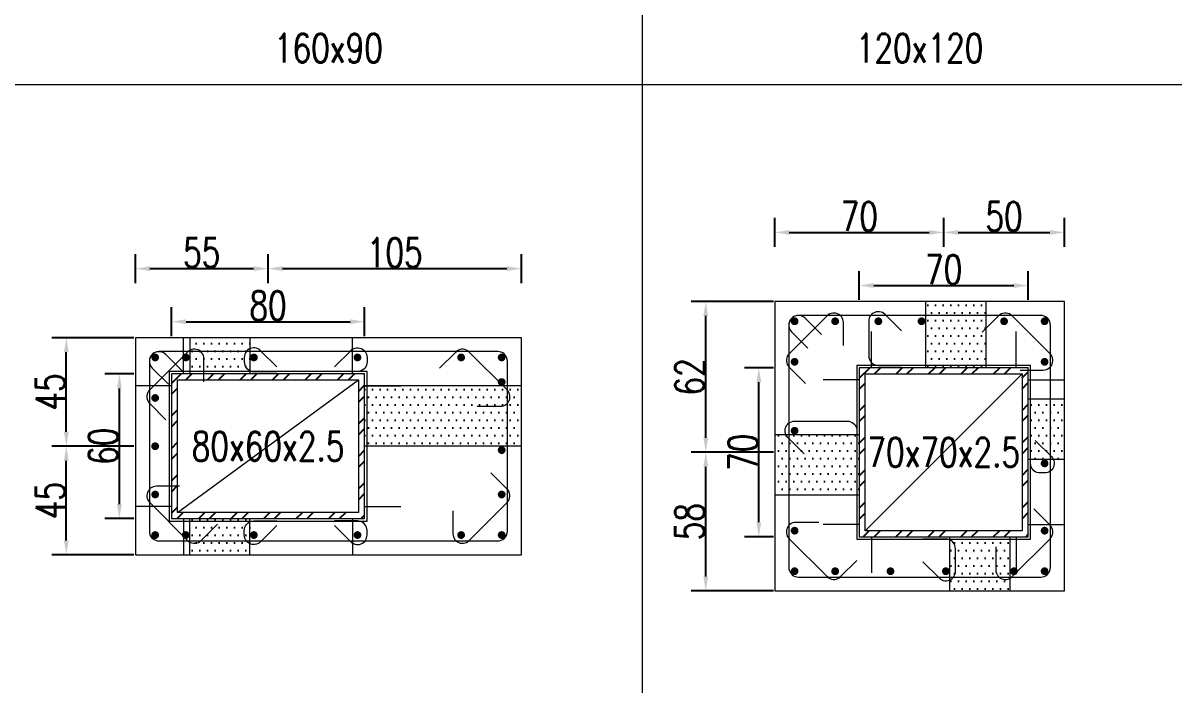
# Model space of a CAD drawing. Header units: millimetres. Extents: x 0 to 3905, y 0 to 8880.
# Drawn here: x 1963.4 to 2440.4, y 957 to 1231.4 of the extents above; entities that cross this region are included whole.
import ezdxf
from ezdxf.enums import TextEntityAlignment as Align

# ---------------------------------------------------------------- set-up
doc = ezdxf.new("R2010")
doc.units = ezdxf.units.MM
doc.layers.get('DEFPOINTS').update_dxf_attribs({"color": 3})
for name, color, linetype in [('Hatch線', 6, 'Continuous'), ('TC-鋼粱', 132, 'Continuous'), ('主筋斷面', 2, 'Continuous'), ('文字-斷面尺寸', 7, 'Continuous'), ('文字-輔助字', 7, 'Continuous'), ('柱斷面線', 4, 'Continuous'), ('標註字', 4, 'Continuous'), ('箍筋線', 1, 'Continuous'), ('網格線', 7, 'Continuous'), ('鋼柱', 11, 'Continuous')]:
    doc.layers.add(name, color=color, linetype=linetype)
doc.styles.add('note', font='txt.shx', dxfattribs={"width": 0.75, "height": 12})
doc.styles.add('txt', font='txt.shx', dxfattribs={"height": 0.2, "bigfont": 'chineset.shx'})
doc.dimstyles.new('RCAD_DIM', dxfattribs={"dimtxt": 12, "dimasz": 6, "dimexe": 6, "dimexo": 0.625, "dimtad": 1, "dimdec": 0, "dimdsep": 46, "dimtxsty": 'note', "dimcen": 2.5, "dimclrd": 256, "dimclre": 256, "dimclrt": 256, "dimadec": 0, "dimazin": 0, "dimtfac": 1, "dimtmove": 0, "dimatfit": 3, "dimfxl": 0, "dimtolj": 1, "dimarcsym": 0})

# ---------------------------------------------------------------- blocks, each defined once
blk = doc.blocks.new('*D1086')
at = {"layer": 'DEFPOINTS', "color": 0}
for p in [(2105, 1107.62), (2025, 1101), (2105, 1101)]:
    blk.add_point(p, dxfattribs=at)
at = {"layer": '標註字', "lineweight": -2}
for p, q in [((2025, 1101.62), (2025, 1113.62)), ((2105, 1101.62), (2105, 1113.62)), ((2031, 1107.62), (2099, 1107.62))]:
    blk.add_line(p, q, dxfattribs=at)
at = {"layer": '標註字'}
for points in [[(2031, 1108.62), (2031, 1106.62), (2025, 1107.62)], [(2099, 1106.62), (2099, 1108.62), (2105, 1107.62)]]:
    blk.add_solid(points, dxfattribs=at)
at = {"layer": '標註字', "insert": (2065, 1114.25), "char_height": 12, "attachment_point": 5, "style": 'note'}
blk.add_mtext('\\A1;80', dxfattribs=at)
blk = doc.blocks.new('*D1087')
at = {"layer": 'DEFPOINTS', "color": 0}
for p in [(2003.38, 1086), (2010, 1086), (2010, 1026)]:
    blk.add_point(p, dxfattribs=at)
at = {"layer": '標註字', "lineweight": -2}
for p, q in [((2009.38, 1086), (1997.38, 1086)), ((2003.38, 1032), (2003.38, 1080)), ((2009.38, 1026), (1997.38, 1026))]:
    blk.add_line(p, q, dxfattribs=at)
at = {"layer": '標註字'}
for points in [[(2004.38, 1080), (2002.38, 1080), (2003.38, 1086)], [(2002.38, 1032), (2004.38, 1032), (2003.38, 1026)]]:
    blk.add_solid(points, dxfattribs=at)
at = {"layer": '標註字', "insert": (1996.75, 1056), "char_height": 12, "attachment_point": 5, "rotation": 90, "style": 'note'}
blk.add_mtext('\\A1;60', dxfattribs=at)
blk = doc.blocks.new('*D1088')
at = {"layer": 'DEFPOINTS', "color": 0}
for p in [(2065, 1129.62), (2010, 1123), (2065, 1123)]:
    blk.add_point(p, dxfattribs=at)
at = {"layer": '標註字', "lineweight": -2}
for p, q in [((2010, 1123.62), (2010, 1135.62)), ((2065, 1123.62), (2065, 1135.62)), ((2016, 1129.62), (2059, 1129.62))]:
    blk.add_line(p, q, dxfattribs=at)
at = {"layer": '標註字'}
for points in [[(2016, 1130.62), (2016, 1128.62), (2010, 1129.62)], [(2059, 1128.62), (2059, 1130.62), (2065, 1129.62)]]:
    blk.add_solid(points, dxfattribs=at)
at = {"layer": '標註字', "insert": (2037.5, 1136.25), "char_height": 12, "attachment_point": 5, "style": 'note'}
blk.add_mtext('\\A1;55', dxfattribs=at)
blk = doc.blocks.new('*D1089')
at = {"layer": 'DEFPOINTS', "color": 0}
for p in [(2170, 1129.62), (2065, 1123), (2170, 1123)]:
    blk.add_point(p, dxfattribs=at)
at = {"layer": '標註字', "lineweight": -2}
for p, q in [((2065, 1123.62), (2065, 1135.62)), ((2170, 1123.62), (2170, 1135.62)), ((2071, 1129.62), (2164, 1129.62))]:
    blk.add_line(p, q, dxfattribs=at)
at = {"layer": '標註字'}
for points in [[(2071, 1130.62), (2071, 1128.62), (2065, 1129.62)], [(2164, 1128.62), (2164, 1130.62), (2170, 1129.62)]]:
    blk.add_solid(points, dxfattribs=at)
at = {"layer": '標註字', "insert": (2117.5, 1136.25), "char_height": 12, "attachment_point": 5, "style": 'note'}
blk.add_mtext('\\A1;105', dxfattribs=at)
blk = doc.blocks.new('*D1090')
at = {"layer": 'DEFPOINTS', "color": 0}
for p in [(1981.38, 1056), (2010, 1056), (2010, 1011)]:
    blk.add_point(p, dxfattribs=at)
at = {"layer": '標註字', "lineweight": -2}
for p, q in [((2009.38, 1056), (1975.38, 1056)), ((1981.38, 1017), (1981.38, 1050)), ((2009.38, 1011), (1975.38, 1011))]:
    blk.add_line(p, q, dxfattribs=at)
at = {"layer": '標註字'}
for points in [[(1982.38, 1050), (1980.38, 1050), (1981.38, 1056)], [(1980.38, 1017), (1982.38, 1017), (1981.38, 1011)]]:
    blk.add_solid(points, dxfattribs=at)
at = {"layer": '標註字', "insert": (1974.75, 1033.5), "char_height": 12, "attachment_point": 5, "rotation": 90, "style": 'note'}
blk.add_mtext('\\A1;45', dxfattribs=at)
blk = doc.blocks.new('*D1091')
at = {"layer": 'DEFPOINTS', "color": 0}
for p in [(1981.38, 1101), (2010, 1101), (2010, 1056)]:
    blk.add_point(p, dxfattribs=at)
at = {"layer": '標註字', "lineweight": -2}
for p, q in [((2009.38, 1101), (1975.38, 1101)), ((1981.38, 1062), (1981.38, 1095)), ((2009.38, 1056), (1975.38, 1056))]:
    blk.add_line(p, q, dxfattribs=at)
at = {"layer": '標註字'}
for points in [[(1982.38, 1095), (1980.38, 1095), (1981.38, 1101)], [(1980.38, 1062), (1982.38, 1062), (1981.38, 1056)]]:
    blk.add_solid(points, dxfattribs=at)
at = {"layer": '標註字', "insert": (1974.75, 1078.5), "char_height": 12, "attachment_point": 5, "rotation": 90, "style": 'note'}
blk.add_mtext('\\A1;45', dxfattribs=at)
blk = doc.blocks.new('Circle_Filled')
at = {"const_width": 0.5}
blk.add_lwpolyline([(-0.25, 0, 1), (0.25, 0, 1)], format="xyb", close=True, dxfattribs=at)
blk = doc.blocks.new('*D1218')
at = {"layer": 'DEFPOINTS', "color": 0}
for p in [(2380, 1122.62), (2310, 1116), (2380, 1116)]:
    blk.add_point(p, dxfattribs=at)
at = {"layer": '標註字', "lineweight": -2}
for p, q in [((2310, 1116.62), (2310, 1128.62)), ((2380, 1116.62), (2380, 1128.62)), ((2316, 1122.62), (2374, 1122.62))]:
    blk.add_line(p, q, dxfattribs=at)
at = {"layer": '標註字'}
for points in [[(2316, 1123.62), (2316, 1121.62), (2310, 1122.62)], [(2374, 1121.62), (2374, 1123.62), (2380, 1122.62)]]:
    blk.add_solid(points, dxfattribs=at)
at = {"layer": '標註字', "insert": (2345, 1129.25), "char_height": 12, "attachment_point": 5, "style": 'note'}
blk.add_mtext('\\A1;70', dxfattribs=at)
blk = doc.blocks.new('*D1219')
at = {"layer": 'DEFPOINTS', "color": 0}
for p in [(2268.38, 1088.5), (2275, 1088.5), (2275, 1018.5)]:
    blk.add_point(p, dxfattribs=at)
at = {"layer": '標註字', "lineweight": -2}
for p, q in [((2274.38, 1088.5), (2262.38, 1088.5)), ((2268.38, 1024.5), (2268.38, 1082.5)), ((2274.38, 1018.5), (2262.38, 1018.5))]:
    blk.add_line(p, q, dxfattribs=at)
at = {"layer": '標註字'}
for points in [[(2269.38, 1082.5), (2267.38, 1082.5), (2268.38, 1088.5)], [(2267.38, 1024.5), (2269.38, 1024.5), (2268.38, 1018.5)]]:
    blk.add_solid(points, dxfattribs=at)
at = {"layer": '標註字', "insert": (2261.75, 1053.5), "char_height": 12, "attachment_point": 5, "rotation": 90, "style": 'note'}
blk.add_mtext('\\A1;70', dxfattribs=at)
blk = doc.blocks.new('*D1220')
at = {"layer": 'DEFPOINTS', "color": 0}
for p in [(2345, 1144.62), (2275, 1138), (2345, 1138)]:
    blk.add_point(p, dxfattribs=at)
at = {"layer": '標註字', "lineweight": -2}
for p, q in [((2275, 1138.62), (2275, 1150.62)), ((2345, 1138.62), (2345, 1150.62)), ((2281, 1144.62), (2339, 1144.62))]:
    blk.add_line(p, q, dxfattribs=at)
at = {"layer": '標註字'}
for points in [[(2281, 1145.62), (2281, 1143.62), (2275, 1144.62)], [(2339, 1143.62), (2339, 1145.62), (2345, 1144.62)]]:
    blk.add_solid(points, dxfattribs=at)
at = {"layer": '標註字', "insert": (2310, 1151.25), "char_height": 12, "attachment_point": 5, "style": 'note'}
blk.add_mtext('\\A1;70', dxfattribs=at)
blk = doc.blocks.new('*D1221')
at = {"layer": 'DEFPOINTS', "color": 0}
for p in [(2395, 1144.62), (2345, 1138), (2395, 1138)]:
    blk.add_point(p, dxfattribs=at)
at = {"layer": '標註字', "lineweight": -2}
for p, q in [((2345, 1138.62), (2345, 1150.62)), ((2395, 1138.62), (2395, 1150.62)), ((2351, 1144.62), (2389, 1144.62))]:
    blk.add_line(p, q, dxfattribs=at)
at = {"layer": '標註字'}
for points in [[(2351, 1145.62), (2351, 1143.62), (2345, 1144.62)], [(2389, 1143.62), (2389, 1145.62), (2395, 1144.62)]]:
    blk.add_solid(points, dxfattribs=at)
at = {"layer": '標註字', "insert": (2370, 1151.25), "char_height": 12, "attachment_point": 5, "style": 'note'}
blk.add_mtext('\\A1;50', dxfattribs=at)
blk = doc.blocks.new('*D1222')
at = {"layer": 'DEFPOINTS', "color": 0}
for p in [(2246.38, 1053.5), (2275, 1053.5), (2275, 996)]:
    blk.add_point(p, dxfattribs=at)
at = {"layer": '標註字', "lineweight": -2}
for p, q in [((2274.38, 1053.5), (2240.38, 1053.5)), ((2246.38, 1002), (2246.38, 1047.5)), ((2274.38, 996), (2240.38, 996))]:
    blk.add_line(p, q, dxfattribs=at)
at = {"layer": '標註字'}
for points in [[(2247.38, 1047.5), (2245.38, 1047.5), (2246.38, 1053.5)], [(2245.38, 1002), (2247.38, 1002), (2246.38, 996)]]:
    blk.add_solid(points, dxfattribs=at)
at = {"layer": '標註字', "insert": (2239.75, 1024.75), "char_height": 12, "attachment_point": 5, "rotation": 90, "style": 'note'}
blk.add_mtext('\\A1;58', dxfattribs=at)
blk = doc.blocks.new('*D1223')
at = {"layer": 'DEFPOINTS', "color": 0}
for p in [(2246.38, 1116), (2275, 1116), (2275, 1053.5)]:
    blk.add_point(p, dxfattribs=at)
at = {"layer": '標註字', "lineweight": -2}
for p, q in [((2274.38, 1116), (2240.38, 1116)), ((2246.38, 1059.5), (2246.38, 1110)), ((2274.38, 1053.5), (2240.38, 1053.5))]:
    blk.add_line(p, q, dxfattribs=at)
at = {"layer": '標註字'}
for points in [[(2247.38, 1110), (2245.38, 1110), (2246.38, 1116)], [(2245.38, 1059.5), (2247.38, 1059.5), (2246.38, 1053.5)]]:
    blk.add_solid(points, dxfattribs=at)
at = {"layer": '標註字', "insert": (2239.75, 1084.75), "char_height": 12, "attachment_point": 5, "rotation": 90, "style": 'note'}
blk.add_mtext('\\A1;62', dxfattribs=at)

msp = doc.modelspace()

# ---------------------------------------------------------------- hatches: boundary and pattern name
at = {"layer": 'Hatch線'}
h = msp.add_hatch(dxfattribs=at)
h.set_pattern_fill('ANSI32', color=256, style=0)
h.paths.add_polyline_path([(2310, 1018.5), (2380, 1018.5), (2380, 1088.5), (2310, 1088.5)], flags=17)
h.paths.add_polyline_path([(2312.5, 1021), (2312.5, 1086), (2377.5, 1086), (2377.5, 1021)])
h = msp.add_hatch(dxfattribs=at)
h.set_pattern_fill('ANSI32', color=256, style=0)
h.paths.add_polyline_path([(2025, 1026), (2105, 1026), (2105, 1086), (2025, 1086)], flags=17)
h.paths.add_polyline_path([(2027.5, 1028.5), (2027.5, 1083.5), (2102.5, 1083.5), (2102.5, 1028.5)])
at = {"layer": 'TC-鋼粱'}
h = msp.add_hatch(dxfattribs=at)
h.set_pattern_fill('DOTS', color=256, scale=2, style=0)
h.paths.add_polyline_path([(2362.41, 1116), (2337.41, 1116), (2337.41, 1088.5), (2362.41, 1088.5)], flags=17)
h = msp.add_hatch(dxfattribs=at)
h.set_pattern_fill('DOTS', color=256, scale=2, style=0)
h.paths.add_polyline_path([(2057.5, 1101), (2032.5, 1101), (2032.5, 1086), (2057.5, 1086)], flags=17)
h = msp.add_hatch(dxfattribs=at)
h.set_pattern_fill('DOTS', color=256, scale=2, style=0)
h.paths.add_polyline_path([(2170, 1056), (2170, 1081), (2105, 1081), (2105, 1056)], flags=17)
h = msp.add_hatch(dxfattribs=at)
h.set_pattern_fill('DOTS', color=256, scale=2, style=0)
h.paths.add_polyline_path([(2395, 1050.5), (2395, 1075.5), (2380, 1075.5), (2380, 1050.5)], flags=17)
h = msp.add_hatch(dxfattribs=at)
h.set_pattern_fill('DOTS', color=256, scale=2, style=0)
h.paths.add_polyline_path([(2275, 1060.81), (2275, 1035.81), (2310, 1035.81), (2310, 1060.81)], flags=17)
h = msp.add_hatch(dxfattribs=at)
h.set_pattern_fill('DOTS', color=256, scale=2, style=0)
h.paths.add_polyline_path([(2032.5, 1011), (2057.5, 1011), (2057.5, 1026), (2032.5, 1026)], flags=17)
h = msp.add_hatch(dxfattribs=at)
h.set_pattern_fill('DOTS', color=256, scale=2, style=0)
h.paths.add_polyline_path([(2347.5, 996), (2372.5, 996), (2372.5, 1018.5), (2347.5, 1018.5)], flags=17)

# ---------------------------------------------------------------- linework, layer by layer
at = {"layer": 'DEFPOINTS', "lineweight": 5}
for points in [[(2315, 1088.5), (2315, 1103.5)], [(2375, 1088.5), (2375, 1103.5)], [(2030, 1086), (2030, 1101)], [(2100, 1086), (2100, 1101)], [(2310, 1017.5), (2381, 1017.5), (2381, 1089.5), (2309, 1089.5), (2309, 1017.5), (2310, 1017.5)], [(2025, 1025), (2106, 1025), (2106, 1087), (2024, 1087), (2024, 1025), (2025, 1025)], [(2027.5, 1028.5), (2102.5, 1083.5)], [(2310, 1083.5), (2295, 1083.5)], [(2312.5, 1021), (2377.5, 1086)], [(2380, 1083.5), (2395, 1083.5)], [(2025, 1081), (2010, 1081)], [(2105, 1081), (2120, 1081)], [(2025, 1031), (2010, 1031)], [(2105, 1031), (2120, 1031)], [(2030, 1026), (2030, 1011)], [(2100, 1026), (2100, 1011)], [(2310, 1023.5), (2295, 1023.5)], [(2380, 1023.5), (2395, 1023.5)], [(2315, 1018.5), (2315, 1003.5)], [(2375, 1018.5), (2375, 1003.5)]]:
    msp.add_lwpolyline(points, dxfattribs=at)
at = {"layer": 'TC-鋼粱', "lineweight": 5}
for points in [[(2337.41, 1116), (2337.41, 1088.5)], [(2362.41, 1116), (2362.41, 1088.5)], [(2032.5, 1101), (2032.5, 1086)], [(2057.5, 1101), (2057.5, 1086)], [(2170, 1081), (2105, 1081)], [(2395, 1075.5), (2380, 1075.5)], [(2275, 1060.81), (2310, 1060.81)], [(2170, 1056), (2105, 1056)], [(2395, 1050.5), (2380, 1050.5)], [(2275, 1035.81), (2310, 1035.81)], [(2032.5, 1011), (2032.5, 1026)], [(2057.5, 1011), (2057.5, 1026)], [(2347.5, 996), (2347.5, 1018.5)], [(2372.5, 996), (2372.5, 1018.5)]]:
    msp.add_lwpolyline(points, dxfattribs=at)
at = {"layer": '柱斷面線', "lineweight": 5}
for points in [[(2275, 996), (2395, 996), (2395, 1116), (2275, 1116), (2275, 996)], [(2010, 1011), (2170, 1011), (2170, 1101), (2010, 1101), (2010, 1011)]]:
    msp.add_lwpolyline(points, dxfattribs=at)
at = {"layer": '箍筋線', "lineweight": 5}
for points in [[(2327.46, 1103.86), (2320.71, 1110.61), (2320.2, 1111.04), (2319.63, 1111.38), (2319, 1111.62), (2318.35, 1111.75), (2317.68, 1111.77), (2317.02, 1111.68), (2316.38, 1111.47), (2315.79, 1111.17), (2315.25, 1110.76), (2314.79, 1110.28), (2314.42, 1109.72), (2314.15, 1109.11), (2313.98, 1108.47), (2313.93, 1107.8), (2313.93, 1093.46), (2313.99, 1092.76), (2314.17, 1092.1), (2314.46, 1091.47), (2314.86, 1090.9), (2315.35, 1090.41), (2315.91, 1090.01), (2316.54, 1089.72), (2317.21, 1089.54), (2317.9, 1089.48), (2327.44, 1089.48)], [(2303.43, 1097.71), (2303.43, 1107.25), (2303.37, 1107.92), (2303.2, 1108.56), (2302.93, 1109.17), (2302.56, 1109.73), (2302.1, 1110.22), (2301.57, 1110.62), (2300.97, 1110.92), (2300.34, 1111.13), (2299.67, 1111.22), (2299.01, 1111.2), (2298.35, 1111.07), (2297.73, 1110.83), (2297.15, 1110.49), (2296.64, 1110.06), (2280.94, 1094.36), (2280.49, 1093.83), (2280.15, 1093.23), (2279.91, 1092.58), (2279.79, 1091.89), (2279.79, 1091.2), (2279.91, 1090.52), (2280.15, 1089.87), (2280.49, 1089.27), (2280.94, 1088.74), (2287.68, 1081.99)], [(2294.33, 1102.29), (2287.58, 1109.04), (2287.07, 1109.47), (2286.49, 1109.81), (2285.87, 1110.05), (2285.22, 1110.18), (2284.55, 1110.2), (2283.89, 1110.11), (2283.25, 1109.9), (2282.66, 1109.6), (2282.12, 1109.19), (2281.66, 1108.71), (2281.29, 1108.15), (2281.02, 1107.54), (2280.85, 1106.9), (2280.79, 1106.23), (2280.79, 1005.77), (2280.86, 1005.08), (2281.03, 1004.41), (2281.33, 1003.78), (2281.72, 1003.21), (2282.21, 1002.72), (2282.78, 1002.33), (2283.41, 1002.03), (2284.08, 1001.86), (2284.77, 1001.79), (2385.23, 1001.79), (2385.92, 1001.86), (2386.59, 1002.03), (2387.22, 1002.33), (2387.79, 1002.72), (2388.28, 1003.21), (2388.67, 1003.78), (2388.97, 1004.41), (2389.14, 1005.08), (2389.21, 1005.77), (2389.21, 1106.23), (2389.14, 1106.92), (2388.97, 1107.59), (2388.67, 1108.22), (2388.28, 1108.79), (2387.79, 1109.28), (2387.22, 1109.67), (2386.59, 1109.97), (2385.92, 1110.14), (2385.23, 1110.21), (2284.77, 1110.21), (2284.1, 1110.15), (2283.46, 1109.98), (2282.85, 1109.71), (2282.29, 1109.34), (2281.81, 1108.88), (2281.4, 1108.34), (2281.1, 1107.75), (2280.89, 1107.11), (2280.8, 1106.45), (2280.82, 1105.78), (2280.95, 1105.13), (2281.19, 1104.51), (2281.53, 1103.93), (2281.96, 1103.42), (2288.71, 1096.67)], [(2376.71, 1087.57), (2386.25, 1087.57), (2386.92, 1087.63), (2387.56, 1087.8), (2388.17, 1088.07), (2388.73, 1088.44), (2389.22, 1088.9), (2389.62, 1089.43), (2389.92, 1090.03), (2390.13, 1090.66), (2390.22, 1091.33), (2390.2, 1091.99), (2390.07, 1092.65), (2389.83, 1093.27), (2389.49, 1093.85), (2389.06, 1094.36), (2373.36, 1110.06), (2372.83, 1110.51), (2372.23, 1110.85), (2371.58, 1111.09), (2370.89, 1111.21), (2370.2, 1111.21), (2369.52, 1111.09), (2368.87, 1110.85), (2368.27, 1110.51), (2367.74, 1110.06), (2360.99, 1103.32)], [(2038.43, 1082.71), (2038.43, 1092.25), (2038.37, 1092.92), (2038.2, 1093.56), (2037.93, 1094.17), (2037.56, 1094.73), (2037.1, 1095.22), (2036.57, 1095.62), (2035.97, 1095.92), (2035.34, 1096.13), (2034.67, 1096.22), (2034.01, 1096.2), (2033.35, 1096.07), (2032.73, 1095.83), (2032.15, 1095.49), (2031.64, 1095.06), (2015.94, 1079.36), (2015.49, 1078.83), (2015.15, 1078.23), (2014.91, 1077.58), (2014.79, 1076.89), (2014.79, 1076.2), (2014.91, 1075.52), (2015.15, 1074.87), (2015.49, 1074.27), (2015.94, 1073.74), (2022.68, 1066.99)], [(2029.33, 1087.29), (2022.58, 1094.04), (2022.07, 1094.47), (2021.49, 1094.81), (2020.87, 1095.05), (2020.22, 1095.18), (2019.55, 1095.2), (2018.89, 1095.11), (2018.25, 1094.9), (2017.66, 1094.6), (2017.12, 1094.19), (2016.66, 1093.71), (2016.29, 1093.15), (2016.02, 1092.54), (2015.85, 1091.9), (2015.79, 1091.23), (2015.79, 1020.77), (2015.86, 1020.08), (2016.03, 1019.41), (2016.33, 1018.78), (2016.72, 1018.21), (2017.21, 1017.72), (2017.78, 1017.33), (2018.41, 1017.03), (2019.08, 1016.86), (2019.77, 1016.79), (2160.23, 1016.79), (2160.92, 1016.86), (2161.59, 1017.03), (2162.22, 1017.33), (2162.79, 1017.72), (2163.28, 1018.21), (2163.67, 1018.78), (2163.97, 1019.41), (2164.14, 1020.08), (2164.21, 1020.77), (2164.21, 1091.23), (2164.14, 1091.92), (2163.97, 1092.59), (2163.67, 1093.22), (2163.28, 1093.79), (2162.79, 1094.28), (2162.22, 1094.67), (2161.59, 1094.97), (2160.92, 1095.14), (2160.23, 1095.21), (2019.77, 1095.21), (2019.1, 1095.15), (2018.46, 1094.98), (2017.85, 1094.71), (2017.29, 1094.34), (2016.81, 1093.88), (2016.4, 1093.34), (2016.1, 1092.75), (2015.89, 1092.11), (2015.8, 1091.45), (2015.82, 1090.78), (2015.95, 1090.13), (2016.19, 1089.51), (2016.53, 1088.93), (2016.96, 1088.42), (2023.71, 1081.67)], [(2068.67, 1088.86), (2061.92, 1095.61), (2061.41, 1096.04), (2060.84, 1096.38), (2060.21, 1096.62), (2059.56, 1096.75), (2058.89, 1096.77), (2058.23, 1096.68), (2057.59, 1096.47), (2057, 1096.17), (2056.46, 1095.77), (2056, 1095.28), (2055.63, 1094.72), (2055.36, 1094.11), (2055.19, 1093.47), (2055.14, 1092.8), (2055.14, 1090.96), (2055.2, 1090.27), (2055.37, 1089.6), (2055.67, 1088.97), (2056.06, 1088.4), (2056.55, 1087.91), (2057.12, 1087.51), (2057.75, 1087.22), (2058.42, 1087.04), (2059.11, 1086.98), (2068.65, 1086.98)], [(2092.5, 1088.86), (2099.24, 1095.61), (2099.75, 1096.04), (2100.33, 1096.38), (2100.95, 1096.62), (2101.61, 1096.75), (2102.28, 1096.77), (2102.94, 1096.68), (2103.58, 1096.47), (2104.17, 1096.17), (2104.7, 1095.77), (2105.16, 1095.28), (2105.53, 1094.72), (2105.81, 1094.11), (2105.97, 1093.47), (2106.03, 1092.8), (2106.03, 1090.96), (2105.97, 1090.27), (2105.79, 1089.6), (2105.5, 1088.97), (2105.1, 1088.4), (2104.61, 1087.91), (2104.04, 1087.51), (2103.41, 1087.22), (2102.75, 1087.04), (2102.06, 1086.98), (2092.52, 1086.98)], [(2151.71, 1072.57), (2161.25, 1072.57), (2161.92, 1072.63), (2162.56, 1072.8), (2163.17, 1073.07), (2163.73, 1073.44), (2164.22, 1073.9), (2164.62, 1074.43), (2164.92, 1075.03), (2165.13, 1075.66), (2165.22, 1076.33), (2165.2, 1076.99), (2165.07, 1077.65), (2164.83, 1078.27), (2164.49, 1078.85), (2164.06, 1079.36), (2148.36, 1095.06), (2147.83, 1095.51), (2147.23, 1095.85), (2146.58, 1096.09), (2145.89, 1096.21), (2145.2, 1096.21), (2144.52, 1096.09), (2143.87, 1095.85), (2143.27, 1095.51), (2142.74, 1095.06), (2135.99, 1088.32)], [(2287.14, 1052.87), (2280.39, 1059.61), (2279.96, 1060.12), (2279.62, 1060.7), (2279.38, 1061.32), (2279.25, 1061.98), (2279.23, 1062.65), (2279.32, 1063.31), (2279.53, 1063.94), (2279.83, 1064.54), (2280.24, 1065.07), (2280.72, 1065.53), (2281.28, 1065.9), (2281.89, 1066.18), (2282.53, 1066.34), (2283.2, 1066.4), (2305.04, 1066.4), (2305.74, 1066.34), (2306.4, 1066.16), (2307.03, 1065.87), (2307.6, 1065.47), (2308.09, 1064.98), (2308.49, 1064.41), (2308.78, 1063.78), (2308.96, 1063.11), (2309.02, 1062.42), (2309.02, 1052.88)], [(2382.86, 1058.45), (2389.61, 1051.7), (2390.04, 1051.19), (2390.38, 1050.62), (2390.62, 1049.99), (2390.75, 1049.34), (2390.77, 1048.67), (2390.68, 1048.01), (2390.47, 1047.37), (2390.17, 1046.78), (2389.77, 1046.24), (2389.28, 1045.78), (2388.72, 1045.41), (2388.11, 1045.14), (2387.47, 1044.97), (2386.8, 1044.92), (2384.96, 1044.92), (2384.27, 1044.98), (2383.6, 1045.16), (2382.97, 1045.45), (2382.4, 1045.85), (2381.91, 1046.34), (2381.51, 1046.9), (2381.22, 1047.53), (2381.04, 1048.2), (2380.98, 1048.89), (2380.98, 1058.43)], [(2141.57, 1029.29), (2141.57, 1019.75), (2141.63, 1019.08), (2141.8, 1018.44), (2142.07, 1017.83), (2142.44, 1017.27), (2142.9, 1016.78), (2143.43, 1016.38), (2144.03, 1016.08), (2144.66, 1015.87), (2145.33, 1015.78), (2145.99, 1015.8), (2146.65, 1015.93), (2147.27, 1016.17), (2147.85, 1016.51), (2148.36, 1016.94), (2164.06, 1032.64), (2164.51, 1033.17), (2164.85, 1033.77), (2165.09, 1034.42), (2165.21, 1035.11), (2165.21, 1035.8), (2165.09, 1036.48), (2164.85, 1037.13), (2164.51, 1037.73), (2164.06, 1038.26), (2157.32, 1045.01)], [(2028.29, 1039.43), (2018.75, 1039.43), (2018.08, 1039.37), (2017.44, 1039.2), (2016.83, 1038.93), (2016.27, 1038.56), (2015.78, 1038.1), (2015.38, 1037.57), (2015.08, 1036.97), (2014.87, 1036.34), (2014.78, 1035.67), (2014.8, 1035.01), (2014.93, 1034.35), (2015.17, 1033.73), (2015.51, 1033.15), (2015.94, 1032.64), (2031.64, 1016.94), (2032.17, 1016.49), (2032.77, 1016.15), (2033.42, 1015.91), (2034.11, 1015.79), (2034.8, 1015.79), (2035.48, 1015.91), (2036.13, 1016.15), (2036.73, 1016.49), (2037.26, 1016.94), (2044.01, 1023.68)], [(2366.57, 1014.29), (2366.57, 1004.75), (2366.63, 1004.08), (2366.8, 1003.44), (2367.07, 1002.83), (2367.44, 1002.27), (2367.9, 1001.78), (2368.43, 1001.38), (2369.03, 1001.08), (2369.66, 1000.87), (2370.33, 1000.78), (2370.99, 1000.8), (2371.65, 1000.93), (2372.27, 1001.17), (2372.85, 1001.51), (2373.36, 1001.94), (2389.06, 1017.64), (2389.51, 1018.17), (2389.85, 1018.77), (2390.09, 1019.42), (2390.21, 1020.11), (2390.21, 1020.8), (2390.09, 1021.48), (2389.85, 1022.13), (2389.51, 1022.73), (2389.06, 1023.26), (2382.32, 1030.01)], [(2068.67, 1023.14), (2061.92, 1016.39), (2061.41, 1015.96), (2060.84, 1015.62), (2060.21, 1015.38), (2059.56, 1015.25), (2058.89, 1015.23), (2058.23, 1015.32), (2057.59, 1015.53), (2057, 1015.83), (2056.46, 1016.23), (2056, 1016.72), (2055.63, 1017.28), (2055.36, 1017.89), (2055.19, 1018.53), (2055.14, 1019.2), (2055.14, 1021.04), (2055.2, 1021.73), (2055.37, 1022.4), (2055.67, 1023.03), (2056.06, 1023.6), (2056.55, 1024.09), (2057.12, 1024.49), (2057.75, 1024.78), (2058.42, 1024.96), (2059.11, 1025.02), (2068.65, 1025.02)], [(2092.5, 1023.14), (2099.24, 1016.39), (2099.75, 1015.96), (2100.33, 1015.62), (2100.95, 1015.38), (2101.61, 1015.25), (2102.28, 1015.23), (2102.94, 1015.32), (2103.58, 1015.53), (2104.17, 1015.83), (2104.7, 1016.23), (2105.16, 1016.72), (2105.53, 1017.28), (2105.81, 1017.89), (2105.97, 1018.53), (2106.03, 1019.2), (2106.03, 1021.04), (2105.97, 1021.73), (2105.79, 1022.4), (2105.5, 1023.03), (2105.1, 1023.6), (2104.61, 1024.09), (2104.04, 1024.49), (2103.41, 1024.78), (2102.75, 1024.96), (2102.06, 1025.02), (2092.52, 1025.02)], [(2293.29, 1024.43), (2283.75, 1024.43), (2283.08, 1024.37), (2282.44, 1024.2), (2281.83, 1023.93), (2281.27, 1023.56), (2280.78, 1023.1), (2280.38, 1022.57), (2280.08, 1021.97), (2279.87, 1021.34), (2279.78, 1020.67), (2279.8, 1020.01), (2279.93, 1019.35), (2280.17, 1018.73), (2280.51, 1018.15), (2280.94, 1017.64), (2296.64, 1001.94), (2297.17, 1001.49), (2297.77, 1001.15), (2298.42, 1000.91), (2299.11, 1000.79), (2299.8, 1000.79), (2300.48, 1000.91), (2301.13, 1001.15), (2301.73, 1001.49), (2302.26, 1001.94), (2309.01, 1008.68)], [(2336.33, 1008.14), (2343.08, 1001.39), (2343.59, 1000.96), (2344.17, 1000.62), (2344.79, 1000.38), (2345.44, 1000.25), (2346.11, 1000.23), (2346.77, 1000.32), (2347.41, 1000.53), (2348, 1000.83), (2348.54, 1001.24), (2349, 1001.72), (2349.37, 1002.28), (2349.64, 1002.89), (2349.81, 1003.53), (2349.86, 1004.2), (2349.86, 1013.54), (2349.8, 1014.24), (2349.63, 1014.9), (2349.33, 1015.53), (2348.93, 1016.1), (2348.45, 1016.59), (2347.88, 1016.99), (2347.25, 1017.28), (2346.58, 1017.46), (2345.89, 1017.52), (2336.35, 1017.52)]]:
    msp.add_lwpolyline(points, dxfattribs=at)
at = {"layer": '網格線', "lineweight": 5}
for points in [[(2220, 1236), (2220, 1206)], [(1960, 1206), (2220, 1206)], [(2220, 1206), (2450, 1206)], [(2220, 1206), (2220, 834)]]:
    msp.add_lwpolyline(points, dxfattribs=at)
at = {"layer": '鋼柱', "lineweight": 5}
for points in [[(2310, 1018.5), (2380, 1018.5), (2380, 1088.5), (2310, 1088.5), (2310, 1018.5)], [(2025, 1026), (2105, 1026), (2105, 1086), (2025, 1086), (2025, 1026)], [(2027.5, 1028.5), (2027.5, 1083.5), (2102.5, 1083.5), (2102.5, 1028.5), (2027.5, 1028.5)], [(2312.5, 1021), (2312.5, 1086), (2377.5, 1086), (2377.5, 1021), (2312.5, 1021)]]:
    msp.add_lwpolyline(points, dxfattribs=at)

# ---------------------------------------------------------------- block references
at = {"layer": '主筋斷面', "lineweight": 5, "xscale": 3.220000028610229, "yscale": 3.220000028610229}
for p in [(2283.2, 1107.8), (2300, 1107.8), (2317.9, 1107.8), (2335.8, 1107.8), (2370, 1107.8), (2386.8, 1107.8), (2018.2, 1092.8), (2030.89, 1092.8), (2059.11, 1092.8), (2102.05, 1092.8), (2145, 1092.8), (2161.8, 1092.8), (2283.2, 1091), (2386.8, 1091), (2161.8, 1082.61), (2018.2, 1076), (2283.2, 1062.42), (2018.2, 1056), (2161.8, 1054.39), (2386.8, 1048.89), (2018.2, 1036), (2161.8, 1036), (2018.2, 1019.2), (2030.89, 1019.2), (2059.11, 1019.2), (2102.05, 1019.2), (2145, 1019.2), (2161.8, 1019.2), (2283.2, 1021), (2386.8, 1021), (2283.2, 1004.2), (2300, 1004.2), (2322.94, 1004.2), (2345.89, 1004.2), (2374.11, 1004.2), (2386.8, 1004.2)]:
    msp.add_blockref('Circle_Filled', p, dxfattribs=at)

# ---------------------------------------------------------------- texts
at = {"layer": '文字-斷面尺寸', "style": 'txt', "width": 0.75}
for s, p in [('160x90', (2090, 1221)), ('120x120', (2335, 1221))]:
    msp.add_text(s, height=12, dxfattribs=at).set_placement(p, align=Align.MIDDLE)
at = {"layer": '文字-輔助字', "style": 'txt', "width": 0.75}
for s, p in [('80x60x2.5', (2065, 1056)), ('70x70x2.5', (2345, 1053.5))]:
    msp.add_text(s, height=12, dxfattribs=at).set_placement(p, align=Align.MIDDLE)

# ---------------------------------------------------------------- dimensions: what is measured, and where the dimension line sits
at = {"layer": '標註字'}
for base, p1, p2, picture, middle in [((2345, 1144.62), (2275, 1138), (2345, 1138), '*D1220', (2310, 1151.25)), ((2395, 1144.62), (2345, 1138), (2395, 1138), '*D1221', (2370, 1151.25)), ((2065, 1129.62), (2010, 1123), (2065, 1123), '*D1088', (2037.5, 1136.25)), ((2170, 1129.62), (2065, 1123), (2170, 1123), '*D1089', (2117.5, 1136.25)), ((2380, 1122.62), (2310, 1116), (2380, 1116), '*D1218', (2345, 1129.25)), ((2105, 1107.62), (2025, 1101), (2105, 1101), '*D1086', (2065, 1114.25))]:
    dim = msp.add_linear_dim(base=base, p1=p1, p2=p2, dimstyle='RCAD_DIM', dxfattribs=at)
    dim.commit()
    dim.dimension.update_dxf_attribs({"geometry": picture, "text_midpoint": middle})
for base, p1, p2, picture, middle in [((2246.375, 1116), (2275, 1053.5002), (2275, 1116), '*D1223', (2239.75, 1084.7501)), ((1981.38, 1101), (2010, 1056), (2010, 1101), '*D1091', (1974.75, 1078.5)), ((2268.38, 1088.5), (2275, 1018.5), (2275, 1088.5), '*D1219', (2261.75, 1053.5)), ((2003.38, 1086), (2010, 1026), (2010, 1086), '*D1087', (1996.75, 1056)), ((1981.38, 1056), (2010, 1011), (2010, 1056), '*D1090', (1974.75, 1033.5)), ((2246.375, 1053.5002), (2275, 996), (2275, 1053.5002), '*D1222', (2239.75, 1024.7501))]:
    dim = msp.add_linear_dim(base=base, p1=p1, p2=p2, angle=90, dimstyle='RCAD_DIM', dxfattribs=at)
    dim.commit()
    dim.dimension.update_dxf_attribs({"geometry": picture, "text_midpoint": middle})

doc.saveas('drawing.dxf')
